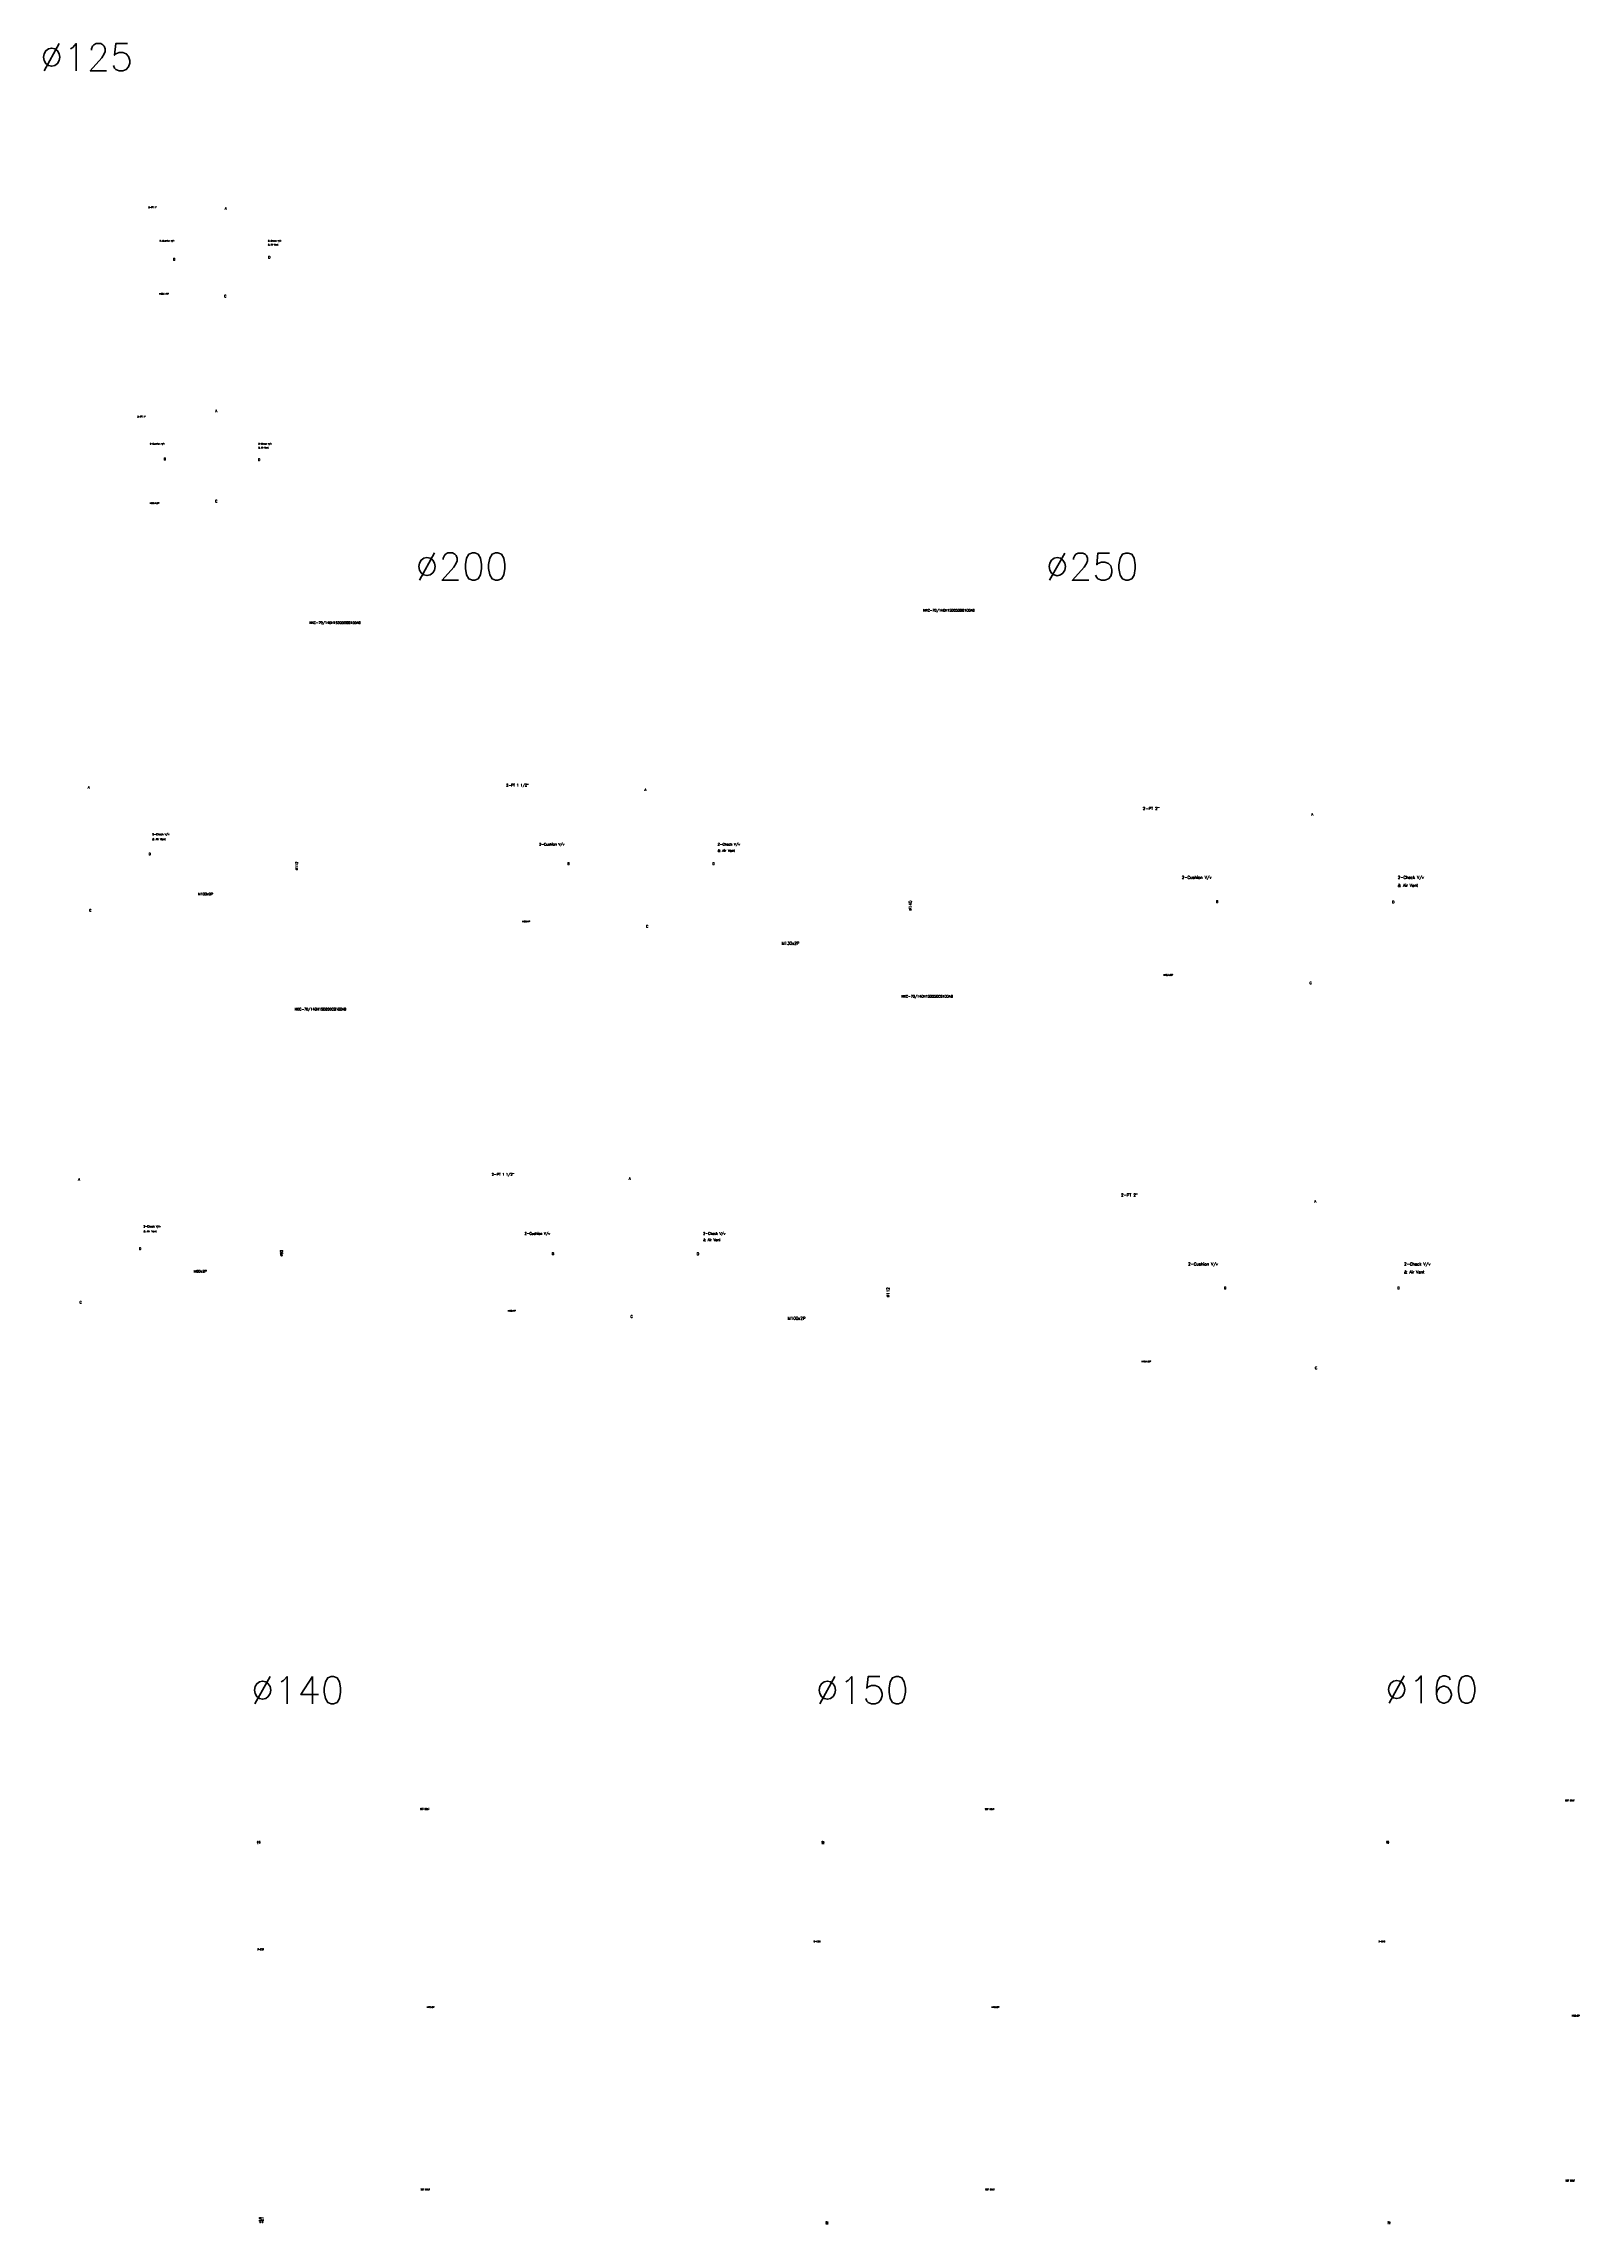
# Model space of a CAD drawing. Extents: x -819 to 29893, y -8942 to 9886.
# Drawn here: x 3186 to 6365, y -4054 to 460 of the extents above; entities that cross this region are included whole.
import ezdxf

# ---------------------------------------------------------------- set-up
doc = ezdxf.new("R2010")
doc.units = 0
doc.header["$LTSCALE"] = 10
doc.header["$MEASUREMENT"] = 0
doc.layers.add('ML', color=7, linetype='CONTINUOUS')
doc.layers.add('테두리', color=7, linetype='CONTINUOUS')
doc.styles.add('GHS', font='romans', dxfattribs={"bigfont": 'ghs'})
doc.styles.add('치수', font='romans.shx', dxfattribs={"width": 0.7, "oblique": 10, "bigfont": 'fhg.shx'})

msp = doc.modelspace()

# ---------------------------------------------------------------- texts
at = {"layer": 'ML', "color": 7, "style": 'GHS'}
for s, p in [('%%C125', (3179, 403.3)), ('%%C200', (3955.5, -650.9)), ('%%C250', (5260.1, -651)), ('%%C140', (3615.3, -2976.2)), ('%%C150', (4784.3, -2976.2)), ('%%C160', (5962.8, -2974.9))]:
    msp.add_text(s, height=56.25, dxfattribs=at).set_placement(p)
at = {"layer": 'ML', "style": 'GHS'}
for s, p in [('A', (3561.4, 116.2)), ('B', (3454, 10.7)), ('D', (3651, 14.8)), ('C', (3560.1, -65.6)), ('A', (3541.8, -302.9)), ('B', (3434.7, -402.7)), ('D', (3629.9, -404.3)), ('C', (3541.3, -490)), ('A', (3277.7, -1082)), ('A', (4429.8, -1087.1)), ('A', (5810.1, -1137.8)), ('D', (3403.7, -1220)), ('B', (4270.4, -1239.9)), ('D', (4570.5, -1240.1)), ('C', (3280.6, -1336.8)), ('B', (5613.1, -1318.8)), ('D', (5977.5, -1319.6)), ('C', (4433.2, -1369.9)), ('C', (5806.5, -1486.9)), ('A', (3257.6, -1893.5)), ('A', (4397.6, -1891.7)), ('A', (5816.4, -1938.8)), ('D', (3383.7, -2037)), ('B', (4238.2, -2047.5)), ('D', (4538.4, -2047.7)), ('B', (5629.4, -2118.5)), ('D', (5988.2, -2118.4)), ('C', (3260.6, -2147.9)), ('C', (4401.1, -2177.4)), ('C', (5817.7, -2283.8))]:
    msp.add_text(s, height=5, dxfattribs=at).set_placement(p)
at = {"layer": 'ML', "color": 2, "style": 'GHS'}
for s, p in [('M22x1.5P', (3425.8, -60)), ('M22x1.5P', (3406, -493.2)), ('M36x4P', (4177.2, -1358.9)), ('M45x4.5P', (5504, -1469.5)), ('M36x4P', (4147.5, -2164.7)), ('M45x4.5P', (5458.5, -2269.6))]:
    msp.add_text(s, height=3, dxfattribs=at).set_placement(p)
at = {"layer": 'ML', "color": 4, "style": 'GHS'}
for s, p in [('NKC-70/140H1SD250BB100AB', (5006.7, -715.9)), ('NKC-70/140H1SD200BB100AB', (3736.1, -741.6)), ('NKC-70/140H1SD250CB100AB', (4961.7, -1514.8)), ('NKC-70/140H1SD200CB100AB', (3706.1, -1541.3))]:
    msp.add_text(s, height=5, dxfattribs=at).set_placement(p)
at = {"layer": 'ML', "color": 2, "style": 'GHS'}
for s, height, p in [('+0.6', 2, (3630.6, -3266.9)), ('+0.1', 2, (3634.6, -3266.7)), ('+0.6', 2, (4798.9, -3267)), ('+0.1', 2, (4801.8, -3267)), ('+0.6', 2, (5967.8, -3266.7)), ('+0.1', 2, (5970.7, -3266.7)), ('+0.6', 4, (3636.4, -4052.1)), ('+0.1', 4, (3641.3, -4051.7)), ('+0.6', 2, (4807, -4054.1)), ('+0.1', 2, (4809.9, -4054.1)), ('+0.6', 2, (5970.2, -4053.9)), ('+0.1', 2, (5973.1, -4053.9))]:
    msp.add_text(s, height=height, rotation=90, dxfattribs=at).set_placement(p)
for s, insert, char_height, attachment_point in [('2-PT 1"', (3403.1, 119.1), 3, 7), ('2-Cushion V/v', (3426.2, 48.7), 3, 7), ('2-Check V/v', (3650.8, 48.7), 3, 7), ('& Air Vent', (3650.8, 41.9), 3, 7), ('2-PT 1"', (3380.3, -314.1), 3, 7), ('2-Cushion V/v', (3406.2, -371.3), 3, 7), ('2-Check V/v', (3630.8, -371.3), 3, 7), ('& Air Vent', (3630.8, -378.1), 3, 7), ('2-PT 1 1/2"', (4143.8, -1079.5), 5.1, 7), ('2-PT 2"', (5461.3, -1126.4), 6, 7), ('2-Check V/v', (3411.3, -1180.1), 3.9, 7), ('& Air Vent', (3411.3, -1189.1), 3.9, 7), ('2-Cushion V/v', (4211.8, -1201.7), 5.1, 7), ('2-Check V/v', (4581.4, -1201.7), 5.1, 7), ('& Air Vent', (4581.4, -1213.1), 5.1, 7), ('2-Cushion V/v', (5541.9, -1271.1), 6, 7), ('2-Check V/v', (5989, -1271.1), 6, 7), ('M100x2P', (3537, -1303.1), 5.1, 9), ('& Air Vent', (5989, -1285.7), 6, 7), ('M130x2P', (4750.3, -1405.3), 6, 9), ('2-PT 1 1/2"', (4113.8, -1885), 5.1, 7), ('2-PT 2"', (5416.3, -1926.6), 6, 7), ('2-Check V/v', (3393, -1991.7), 3.9, 7), ('& Air Vent', (3393, -2000.6), 3.9, 7), ('2-Cushion V/v', (4181.8, -2007.2), 5.1, 7), ('2-Check V/v', (4551.4, -2007.2), 5.1, 7), ('& Air Vent', (4551.4, -2018.7), 5.1, 7), ('2-Cushion V/v', (5555.1, -2071.3), 6, 7), ('2-Check V/v', (6002.2, -2071.3), 6, 7), ('M80x2P', (3523.8, -2083.7), 5.1, 9), ('& Air Vent', (6002.2, -2085.9), 6, 7), ('M100x2P', (4763.1, -2181.5), 6, 9), ('\\A1;SET BOLT', (3965.8, -3194.2), 3, 4), ('\\A1;SET BOLT', (5134.8, -3194.4), 3, 4), ('\\A1;SET BOLT', (6335.9, -3176.4), 3, 4), ('2-C30', (4793.9, -3468.2), 3, 6), ('2-C40', (5962.9, -3468.2), 3, 6), ('M72x2P', (3979.5, -3604.2), 3, 4), ('M76x2P', (5148.5, -3604.2), 3, 4), ('M80x2P', (6349.7, -3621.9), 3, 4), ('\\A1;SET BOLT', (6336.6, -3963.3), 3, 4), ('\\A1;SET BOLT', (3966.9, -3981.7), 3, 4), ('\\A1;SET BOLT', (5135.5, -3981.6), 3, 4)]:
    msp.add_mtext(s, dxfattribs=dict(at, insert=insert, char_height=char_height, attachment_point=attachment_point))
at = {"layer": 'ML', "color": 2, "attachment_point": 5, "rotation": 90, "style": 'GHS'}
for s, insert, char_height in [('\\A1;%%c112', (3710.2, -1242.3), 5.1), ('\\A1;%%c140', (4980.1, -1324.4), 6), ('\\A1;%%c90', (3678.6, -2043.8), 5.1), ('\\A1;%%c112', (4934.1, -2124.8), 6)]:
    msp.add_mtext(s, dxfattribs=dict(at, insert=insert, char_height=char_height))
at = {"layer": '테두리', "color": 2, "insert": (3641.2, -3486.1), "char_height": 3.2, "attachment_point": 9, "style": '치수'}
msp.add_mtext('2-C30', dxfattribs=at)

doc.saveas('drawing.dxf')
